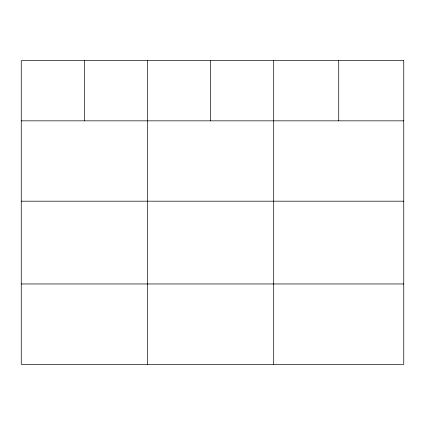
<?xml version="1.0" encoding="UTF-8"?>
<svg xmlns="http://www.w3.org/2000/svg" width="425" height="425" viewBox="0 0 425 425"><rect width="100%" height="100%" fill="white"/><g stroke="black" fill="none" stroke-linecap="round" stroke-linejoin="round"><path stroke-width="0.64" d="M21.25 120.838L403.75 120.838M21.25 201.184L403.75 201.184M21.25 283.969L403.75 283.969M338.725 60.679L338.725 120.838M273.7 60.679L273.7 364.321M210.587 60.679L210.587 120.838M147.475 60.679L147.475 364.321M84.363 60.679L84.363 120.838M403.75 60.679L21.25 60.679L21.25 364.321L403.75 364.321L403.75 60.679"/></g></svg>
